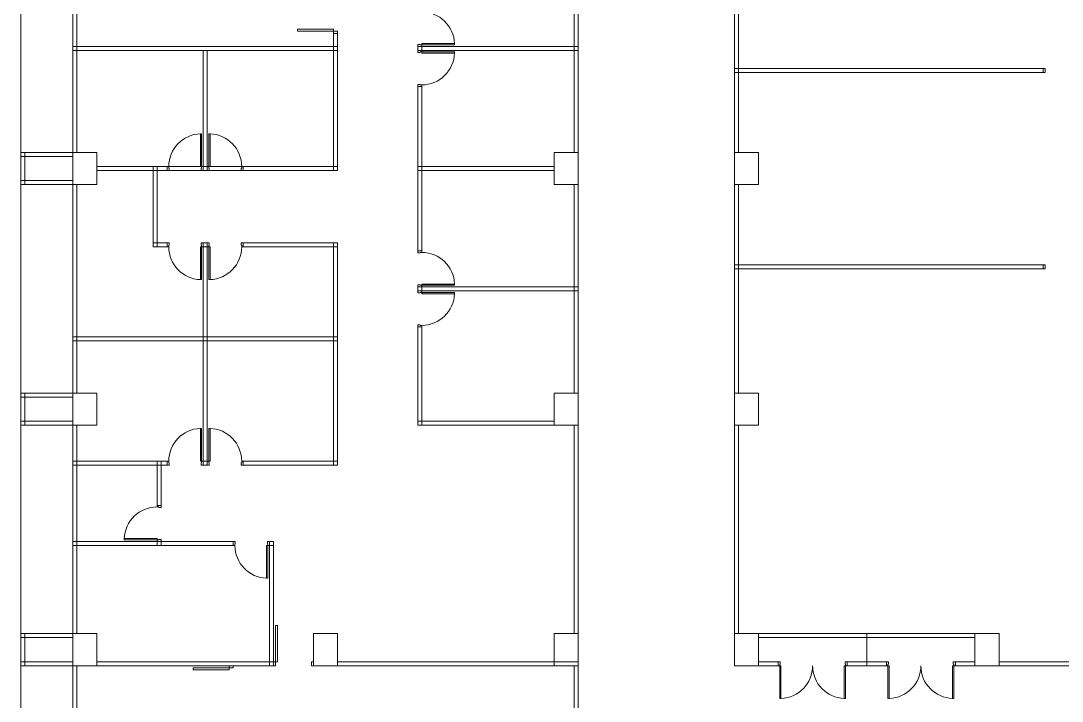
# Model space of a CAD drawing. Header units: metres. Extents: x 311 to 430, y 372 to 454.
# Drawn here: x 332.59 to 358.56, y 411.17 to 428.15 of the extents above; entities that cross this region are included whole.
import ezdxf

# ---------------------------------------------------------------- set-up
doc = ezdxf.new("R2010")
doc.units = ezdxf.units.M
doc.header["$MEASUREMENT"] = 0
doc.layers.add('DOOR', color=7, linetype='Continuous')

msp = doc.modelspace()

# ---------------------------------------------------------------- linework, layer by layer
at = {"color": 8, "linetype": 'ByBlock', "lineweight": 5}
for p, q in [((332.59, 430.06), (332.59, 389.86)), ((333.89, 430.06), (333.89, 412.06)), ((333.99, 430.06), (333.99, 424.86)), ((346.39, 430.06), (346.39, 424.86)), ((346.49, 430.06), (346.49, 424.86)), ((350.39, 424.86), (350.39, 430.06)), ((350.49, 424.86), (350.49, 430.06)), ((339.49, 427.885), (339.49, 427.935)), ((339.49, 427.935), (340.39, 427.935)), ((340.39, 427.885), (339.49, 427.885)), ((340.39, 427.935), (340.39, 427.885)), ((340.39, 427.835), (340.39, 424.41)), ((340.49, 427.835), (340.49, 424.41)), ((342.49, 427.36), (342.49, 427.56)), ((342.59, 427.37), (342.59, 427.55)), ((340.49, 427.51), (333.89, 427.51)), ((340.49, 427.41), (333.89, 427.41)), ((337.14, 427.41), (337.14, 424.41)), ((337.24, 427.41), (337.24, 424.41)), ((346.49, 427.51), (342.49, 427.51)), ((346.49, 427.41), (342.49, 427.41)), ((350.39, 426.96), (358.14, 426.96)), ((350.39, 426.86), (358.14, 426.86)), ((358.14, 426.86), (358.14, 426.96)), ((342.49, 422.36), (342.49, 426.56)), ((342.59, 422.37), (342.59, 426.55)), ((332.59, 424.06), (332.59, 424.86)), ((333.99, 424.86), (332.59, 424.86)), ((333.89, 424.76), (332.59, 424.76)), ((332.69, 424.06), (332.69, 424.86)), ((333.89, 424.06), (333.89, 424.86)), ((333.89, 424.86), (334.49, 424.86)), ((334.49, 424.86), (334.49, 424.06)), ((345.89, 424.06), (345.89, 424.86)), ((345.89, 424.86), (346.49, 424.86)), ((346.49, 424.86), (346.49, 424.06)), ((350.39, 424.06), (350.39, 424.86)), ((350.39, 424.86), (350.99, 424.86)), ((350.99, 424.86), (350.99, 424.06)), ((340.49, 424.51), (334.49, 424.51)), ((335.89, 424.51), (335.89, 422.51)), ((335.99, 424.51), (335.99, 422.51)), ((345.89, 424.51), (342.49, 424.51)), ((340.49, 424.41), (334.49, 424.41)), ((345.89, 424.41), (342.49, 424.41)), ((333.89, 424.16), (332.59, 424.16)), ((333.99, 424.06), (332.59, 424.06)), ((334.49, 424.06), (333.89, 424.06)), ((333.99, 424.06), (333.99, 418.86)), ((346.49, 424.06), (345.89, 424.06)), ((346.39, 424.06), (346.39, 418.86)), ((346.49, 424.06), (346.49, 418.86)), ((350.39, 418.86), (350.39, 424.06)), ((350.99, 424.06), (350.39, 424.06)), ((350.49, 424.01), (350.49, 424.06)), ((350.49, 418.86), (350.49, 424.06)), ((336.29, 422.61), (335.89, 422.61)), ((336.28, 422.51), (335.89, 422.51)), ((337.29, 422.61), (337.09, 422.61)), ((337.28, 422.51), (337.1, 422.51)), ((337.14, 422.61), (337.14, 417.06)), ((337.24, 422.61), (337.24, 417.06)), ((340.49, 422.61), (338.09, 422.61)), ((340.49, 422.51), (338.1, 422.51)), ((340.39, 422.61), (340.39, 417.06)), ((340.49, 422.61), (340.49, 417.06)), ((358.14, 422.06), (350.39, 422.06)), ((358.14, 421.96), (350.39, 421.96)), ((358.14, 422.06), (358.14, 421.96)), ((342.49, 421.36), (342.49, 421.56)), ((346.49, 421.51), (342.49, 421.51)), ((346.49, 421.41), (342.49, 421.41)), ((342.59, 421.37), (342.59, 421.55)), ((342.49, 418.06), (342.49, 420.56)), ((342.59, 418.06), (342.59, 420.55)), ((340.49, 420.26), (333.89, 420.26)), ((340.49, 420.16), (333.89, 420.16)), ((332.59, 418.06), (332.59, 418.86)), ((333.99, 418.86), (332.59, 418.86)), ((333.89, 418.76), (332.59, 418.76)), ((332.69, 418.06), (332.69, 418.86)), ((333.89, 418.06), (333.89, 418.86)), ((333.89, 418.86), (334.49, 418.86)), ((334.49, 418.86), (334.49, 418.06)), ((345.89, 418.06), (345.89, 418.86)), ((345.89, 418.86), (346.49, 418.86)), ((346.49, 418.86), (346.49, 418.06)), ((350.39, 418.06), (350.39, 418.86)), ((350.39, 418.86), (350.99, 418.86)), ((350.99, 418.86), (350.99, 418.06)), ((333.89, 418.16), (332.59, 418.16)), ((333.99, 418.06), (332.59, 418.06)), ((334.49, 418.06), (333.89, 418.06)), ((333.99, 418.06), (333.99, 412.86)), ((345.89, 418.16), (342.49, 418.16)), ((345.89, 418.06), (342.49, 418.06)), ((346.49, 418.06), (345.89, 418.06)), ((346.39, 418.06), (346.39, 412.86)), ((346.49, 418.06), (346.49, 412.86)), ((350.39, 412.86), (350.39, 418.06)), ((350.99, 418.06), (350.39, 418.06)), ((350.49, 412.86), (350.49, 418.06)), ((336.28, 417.16), (333.89, 417.16)), ((335.99, 417.16), (335.99, 416.02)), ((336.09, 417.16), (336.09, 416.01)), ((337.28, 417.16), (337.1, 417.16)), ((340.49, 417.16), (338.1, 417.16)), ((336.29, 417.06), (333.89, 417.06)), ((337.29, 417.06), (337.09, 417.06)), ((340.49, 417.06), (338.09, 417.06)), ((337.94, 415.16), (333.89, 415.16)), ((335.99, 415.2), (335.99, 415.06)), ((336.09, 415.21), (336.09, 415.06)), ((338.89, 415.16), (338.79, 415.16)), ((338.79, 412.06), (338.79, 415.16)), ((338.89, 412.06), (338.89, 415.16)), ((337.93, 415.06), (333.89, 415.06)), ((338.89, 415.06), (338.79, 415.06)), ((338.94, 412.16), (338.94, 413.06)), ((338.94, 413.06), (338.99, 413.06)), ((338.99, 413.06), (338.99, 412.16)), ((332.59, 412.06), (332.59, 412.86)), ((333.99, 412.86), (332.59, 412.86)), ((333.89, 412.76), (332.59, 412.76)), ((332.69, 412.06), (332.69, 412.86)), ((333.89, 412.06), (333.89, 412.86)), ((333.89, 412.86), (334.49, 412.86)), ((334.49, 412.86), (334.49, 412.06)), ((339.89, 412.06), (339.89, 412.86)), ((339.89, 412.86), (340.49, 412.86)), ((340.49, 412.86), (340.49, 412.06)), ((345.89, 412.06), (345.89, 412.86)), ((345.89, 412.86), (346.49, 412.86)), ((346.49, 412.86), (346.49, 412.06)), ((350.39, 412.86), (356.99, 412.86)), ((350.39, 412.06), (350.39, 412.86)), ((350.39, 412.86), (350.99, 412.86)), ((350.99, 412.86), (350.99, 412.06)), ((350.99, 412.76), (356.39, 412.76)), ((353.69, 412.86), (353.69, 412.06)), ((356.39, 412.06), (356.39, 412.86)), ((356.39, 412.86), (356.99, 412.86)), ((356.99, 412.86), (356.99, 412.06)), ((333.89, 412.16), (332.59, 412.16)), ((333.99, 412.06), (332.59, 412.06)), ((333.89, 412.06), (333.89, 407.86)), ((334.49, 412.06), (333.89, 412.06)), ((333.99, 412.06), (333.99, 407.86)), ((338.94, 412.16), (334.49, 412.16)), ((338.94, 412.06), (334.49, 412.06)), ((338.99, 412.16), (338.94, 412.16)), ((339.89, 412.16), (339.84, 412.16)), ((339.84, 412.06), (339.84, 412.16)), ((346.49, 412.06), (339.84, 412.06)), ((340.49, 412.06), (339.89, 412.06)), ((346.49, 412.16), (340.49, 412.16)), ((346.49, 412.06), (345.89, 412.06)), ((346.39, 412.06), (346.39, 409.71)), ((346.49, 412.06), (346.49, 409.71)), ((350.39, 412.06), (351.52, 412.06)), ((350.99, 412.06), (350.39, 412.06)), ((350.99, 412.16), (351.53, 412.16)), ((353.15, 412.16), (354.23, 412.16)), ((353.16, 412.06), (354.22, 412.06)), ((355.85, 412.16), (356.39, 412.16)), ((355.86, 412.06), (356.99, 412.06)), ((356.99, 412.06), (356.39, 412.06)), ((362.39, 412.16), (356.99, 412.16)), ((362.39, 412.06), (356.99, 412.06))]:
    msp.add_line(p, q, dxfattribs=at)
at = {"color": 8, "lineweight": 5}
for p, q in [((332.59, 430.06), (332.59, 389.86)), ((333.89, 430.06), (333.89, 412.06)), ((333.99, 430.06), (333.99, 424.86)), ((346.39, 430.06), (346.39, 424.86)), ((346.49, 430.06), (346.49, 424.86)), ((350.39, 424.86), (350.39, 430.06)), ((350.49, 424.86), (350.49, 430.06)), ((339.49, 427.885), (339.49, 427.935)), ((339.49, 427.935), (340.39, 427.935)), ((340.39, 427.885), (339.49, 427.885)), ((340.39, 427.935), (340.39, 427.885)), ((340.39, 427.835), (340.39, 427.885)), ((340.39, 427.885), (340.49, 427.885)), ((340.39, 427.835), (340.39, 424.41)), ((340.49, 427.835), (340.39, 427.835)), ((340.49, 427.885), (340.49, 427.835)), ((340.49, 427.835), (340.49, 424.41)), ((342.49, 427.36), (342.49, 427.56)), ((342.59, 427.37), (342.59, 427.55)), ((340.49, 427.51), (333.89, 427.51)), ((340.49, 427.41), (333.89, 427.41)), ((337.14, 427.41), (337.14, 424.41)), ((337.24, 427.41), (337.24, 424.41)), ((346.49, 427.51), (342.49, 427.51)), ((346.49, 427.41), (342.49, 427.41)), ((350.39, 426.96), (358.14, 426.96)), ((350.39, 426.86), (358.14, 426.86)), ((358.09, 426.96), (358.14, 426.96)), ((358.09, 426.86), (358.09, 426.96)), ((358.14, 426.86), (358.09, 426.86)), ((358.14, 426.86), (358.14, 426.96)), ((358.14, 426.96), (358.14, 426.86)), ((342.49, 422.36), (342.49, 426.56)), ((342.59, 422.37), (342.59, 426.55)), ((332.59, 424.06), (332.59, 424.86)), ((333.99, 424.86), (332.59, 424.86)), ((333.89, 424.76), (332.59, 424.76)), ((332.69, 424.06), (332.69, 424.86)), ((333.89, 424.06), (333.89, 424.86)), ((333.89, 424.86), (334.49, 424.86)), ((334.49, 424.86), (334.49, 424.06)), ((345.89, 424.06), (345.89, 424.86)), ((345.89, 424.86), (346.49, 424.86)), ((346.49, 424.86), (346.49, 424.06)), ((350.39, 424.06), (350.39, 424.86)), ((350.39, 424.86), (350.99, 424.86)), ((350.99, 424.86), (350.99, 424.06)), ((340.49, 424.51), (334.49, 424.51)), ((335.89, 424.51), (335.89, 422.51)), ((335.99, 424.51), (335.99, 422.51)), ((345.89, 424.51), (342.49, 424.51)), ((340.49, 424.41), (334.49, 424.41)), ((345.89, 424.41), (342.49, 424.41)), ((333.89, 424.16), (332.59, 424.16)), ((333.99, 424.06), (332.59, 424.06)), ((334.49, 424.06), (333.89, 424.06)), ((333.99, 424.06), (333.99, 418.86)), ((346.49, 424.06), (345.89, 424.06)), ((346.39, 424.06), (346.39, 418.86)), ((346.49, 424.06), (346.49, 418.86)), ((350.39, 418.86), (350.39, 424.06)), ((350.99, 424.06), (350.39, 424.06)), ((350.49, 424.01), (350.49, 424.06)), ((350.49, 418.86), (350.49, 424.06)), ((336.29, 422.61), (335.89, 422.61)), ((336.28, 422.51), (335.89, 422.51)), ((337.29, 422.61), (337.09, 422.61)), ((337.28, 422.51), (337.1, 422.51)), ((337.14, 422.61), (337.14, 417.06)), ((337.24, 422.61), (337.24, 417.06)), ((340.49, 422.61), (338.09, 422.61)), ((340.49, 422.51), (338.1, 422.51)), ((340.39, 422.61), (340.39, 417.06)), ((340.49, 422.61), (340.49, 417.06)), ((358.14, 422.06), (350.39, 422.06)), ((358.14, 421.96), (350.39, 421.96)), ((358.14, 422.06), (358.09, 422.06)), ((358.09, 422.06), (358.09, 421.96)), ((358.09, 421.96), (358.14, 421.96)), ((358.14, 422.06), (358.14, 421.96)), ((358.14, 421.96), (358.14, 422.06)), ((342.49, 421.36), (342.49, 421.56)), ((346.49, 421.51), (342.49, 421.51)), ((346.49, 421.41), (342.49, 421.41)), ((342.59, 421.37), (342.59, 421.55)), ((342.49, 418.06), (342.49, 420.56)), ((342.59, 418.06), (342.59, 420.55)), ((340.49, 420.26), (333.89, 420.26)), ((340.49, 420.16), (333.89, 420.16)), ((332.59, 418.06), (332.59, 418.86)), ((333.99, 418.86), (332.59, 418.86)), ((333.89, 418.76), (332.59, 418.76)), ((332.69, 418.06), (332.69, 418.86)), ((333.89, 418.06), (333.89, 418.86)), ((333.89, 418.86), (334.49, 418.86)), ((334.49, 418.86), (334.49, 418.06)), ((345.89, 418.06), (345.89, 418.86)), ((345.89, 418.86), (346.49, 418.86)), ((346.49, 418.86), (346.49, 418.06)), ((350.39, 418.06), (350.39, 418.86)), ((350.39, 418.86), (350.99, 418.86)), ((350.99, 418.86), (350.99, 418.06)), ((333.89, 418.16), (332.59, 418.16)), ((333.99, 418.06), (332.59, 418.06)), ((334.49, 418.06), (333.89, 418.06)), ((333.99, 418.06), (333.99, 412.86)), ((345.89, 418.16), (342.49, 418.16)), ((345.89, 418.06), (342.49, 418.06)), ((346.49, 418.06), (345.89, 418.06)), ((346.39, 418.06), (346.39, 412.86)), ((346.49, 418.06), (346.49, 412.86)), ((350.39, 412.86), (350.39, 418.06)), ((350.99, 418.06), (350.39, 418.06)), ((350.49, 412.86), (350.49, 418.06)), ((336.28, 417.16), (333.89, 417.16)), ((335.99, 417.16), (335.99, 416.02)), ((336.09, 417.16), (336.09, 416.01)), ((337.28, 417.16), (337.1, 417.16)), ((340.49, 417.16), (338.1, 417.16)), ((336.29, 417.06), (333.89, 417.06)), ((337.29, 417.06), (337.09, 417.06)), ((340.49, 417.06), (338.09, 417.06)), ((337.94, 415.16), (333.89, 415.16)), ((335.99, 415.2), (335.99, 415.06)), ((336.09, 415.21), (336.09, 415.06)), ((338.89, 415.16), (338.79, 415.16)), ((338.79, 412.06), (338.79, 415.16)), ((338.89, 412.06), (338.89, 415.16)), ((337.93, 415.06), (333.89, 415.06)), ((338.89, 415.06), (338.79, 415.06)), ((338.94, 412.16), (338.94, 413.06)), ((338.94, 413.06), (338.99, 413.06)), ((338.99, 413.06), (338.99, 412.16)), ((332.59, 412.06), (332.59, 412.86)), ((333.99, 412.86), (332.59, 412.86)), ((333.89, 412.76), (332.59, 412.76)), ((332.69, 412.06), (332.69, 412.86)), ((333.89, 412.06), (333.89, 412.86)), ((333.89, 412.86), (334.49, 412.86)), ((334.49, 412.86), (334.49, 412.06)), ((339.89, 412.06), (339.89, 412.86)), ((339.89, 412.86), (340.49, 412.86)), ((340.49, 412.86), (340.49, 412.06)), ((345.89, 412.06), (345.89, 412.86)), ((345.89, 412.86), (346.49, 412.86)), ((346.49, 412.86), (346.49, 412.06)), ((350.39, 412.86), (356.99, 412.86)), ((350.39, 412.06), (350.39, 412.86)), ((350.39, 412.86), (350.99, 412.86)), ((350.99, 412.86), (350.99, 412.06)), ((350.99, 412.76), (356.39, 412.76)), ((353.69, 412.86), (353.69, 412.06)), ((356.39, 412.06), (356.39, 412.86)), ((356.39, 412.86), (356.99, 412.86)), ((356.99, 412.86), (356.99, 412.06)), ((333.89, 412.16), (332.59, 412.16)), ((333.99, 412.06), (332.59, 412.06)), ((333.89, 412.06), (333.89, 407.86)), ((334.49, 412.06), (333.89, 412.06)), ((333.99, 412.06), (333.99, 407.86)), ((338.94, 412.16), (334.49, 412.16)), ((338.94, 412.06), (334.49, 412.06)), ((337.79, 412.01), (336.89, 412.01)), ((336.89, 412.01), (336.89, 411.96)), ((337.79, 412.01), (337.79, 412.06)), ((337.79, 411.96), (337.79, 412.01)), ((337.89, 412.01), (337.89, 412.06)), ((338.89, 412.16), (338.94, 412.16)), ((338.89, 412.06), (338.89, 412.16)), ((338.94, 412.06), (338.89, 412.06)), ((338.99, 412.16), (338.94, 412.16)), ((338.94, 412.16), (338.94, 412.06)), ((339.89, 412.16), (339.84, 412.16)), ((339.84, 412.06), (339.84, 412.16)), ((339.89, 412.16), (339.84, 412.16)), ((339.84, 412.16), (339.84, 412.06)), ((346.49, 412.06), (339.84, 412.06)), ((339.84, 412.06), (339.89, 412.06)), ((339.89, 412.06), (339.89, 412.16)), ((340.49, 412.06), (339.89, 412.06)), ((346.49, 412.16), (340.49, 412.16)), ((346.49, 412.06), (345.89, 412.06)), ((346.39, 412.06), (346.39, 409.71)), ((346.49, 412.06), (346.49, 409.71)), ((350.39, 412.06), (351.52, 412.06)), ((350.99, 412.06), (350.39, 412.06)), ((350.99, 412.16), (351.53, 412.16)), ((353.15, 412.16), (354.23, 412.16)), ((353.16, 412.06), (354.22, 412.06)), ((355.85, 412.16), (356.39, 412.16)), ((355.86, 412.06), (356.99, 412.06)), ((356.99, 412.06), (356.39, 412.06)), ((362.39, 412.16), (356.99, 412.16)), ((362.39, 412.06), (356.99, 412.06)), ((336.89, 411.96), (337.79, 411.96))]:
    msp.add_line(p, q, dxfattribs=at)
at = {"color": 8, "linetype": 'ByBlock', "lineweight": 5}
for points in [[(340.39, 427.835), (340.39, 427.885), (340.49, 427.885), (340.49, 427.835)], [(358.09, 426.96), (358.14, 426.96), (358.14, 426.86), (358.09, 426.86)], [(358.09, 421.96), (358.14, 421.96), (358.14, 422.06), (358.09, 422.06)], [(338.89, 412.16), (338.94, 412.16), (338.94, 412.06), (338.89, 412.06)], [(339.89, 412.16), (339.84, 412.16), (339.84, 412.06), (339.89, 412.06)]]:
    msp.add_lwpolyline(points, close=True, dxfattribs=at)
at = {"color": 8, "lineweight": 5}
msp.add_lwpolyline([(337.79, 412.06), (337.79, 412.01), (337.89, 412.01), (337.89, 412.06)], close=True, dxfattribs=at)
at = {"layer": 'DOOR', "color": 8, "lineweight": 5}
for p, q in [((342.49, 427.51), (342.49, 427.56)), ((342.49, 427.56), (342.55, 427.56)), ((342.55, 427.56), (342.55, 427.55)), ((342.55, 427.55), (342.59, 427.55)), ((343.41, 427.58), (342.59, 427.58)), ((342.59, 427.58), (342.59, 427.55)), ((342.59, 427.55), (342.59, 427.51)), ((342.59, 427.55), (343.41, 427.55)), ((343.41, 427.55), (343.41, 427.58)), ((342.59, 427.51), (342.49, 427.51)), ((342.59, 427.41), (342.49, 427.41)), ((342.49, 427.41), (342.49, 427.36)), ((342.49, 427.36), (342.55, 427.36)), ((342.55, 427.36), (342.55, 427.37)), ((342.55, 427.37), (342.59, 427.37)), ((342.59, 427.37), (342.59, 427.41)), ((342.59, 427.34), (342.59, 427.37)), ((342.59, 427.37), (343.41, 427.37)), ((343.41, 427.34), (342.59, 427.34)), ((343.41, 427.37), (343.41, 427.34)), ((342.49, 426.51), (342.49, 426.56)), ((342.49, 426.56), (342.55, 426.56)), ((342.59, 426.51), (342.49, 426.51)), ((342.54, 426.56), (342.55, 426.56)), ((342.55, 426.56), (342.54, 426.56)), ((342.55, 426.56), (342.55, 426.55)), ((342.55, 426.55), (342.59, 426.55)), ((342.59, 426.55), (342.59, 426.51)), ((337.1, 425.33), (337.07, 425.33)), ((337.07, 425.33), (337.07, 424.51)), ((337.1, 424.51), (337.1, 425.33)), ((337.28, 425.33), (337.31, 425.33)), ((337.28, 424.51), (337.28, 425.33)), ((337.31, 425.33), (337.31, 424.51)), ((336.28, 424.51), (336.24, 424.51)), ((336.24, 424.51), (336.24, 424.41)), ((336.28, 424.47), (336.28, 424.51)), ((336.29, 424.47), (336.28, 424.47)), ((336.29, 424.46), (336.29, 424.47)), ((336.29, 424.41), (336.29, 424.47)), ((336.29, 424.47), (336.29, 424.46)), ((337.07, 424.51), (337.1, 424.51)), ((337.09, 424.41), (337.09, 424.47)), ((337.09, 424.47), (337.1, 424.47)), ((337.1, 424.51), (337.14, 424.51)), ((337.1, 424.47), (337.1, 424.51)), ((337.14, 424.51), (337.14, 424.41)), ((337.28, 424.51), (337.24, 424.51)), ((337.24, 424.51), (337.24, 424.41)), ((337.28, 424.47), (337.28, 424.51)), ((337.31, 424.51), (337.28, 424.51)), ((337.29, 424.47), (337.28, 424.47)), ((337.29, 424.41), (337.29, 424.47)), ((338.09, 424.46), (338.09, 424.47)), ((338.09, 424.47), (338.1, 424.47)), ((338.09, 424.41), (338.09, 424.47)), ((338.09, 424.47), (338.09, 424.46)), ((338.1, 424.47), (338.1, 424.51)), ((338.1, 424.51), (338.14, 424.51)), ((338.14, 424.51), (338.14, 424.41)), ((336.24, 424.41), (336.29, 424.41)), ((337.14, 424.41), (337.09, 424.41)), ((337.24, 424.41), (337.29, 424.41)), ((338.14, 424.41), (338.09, 424.41)), ((336.24, 422.51), (336.24, 422.61)), ((336.24, 422.61), (336.29, 422.61)), ((336.28, 422.51), (336.24, 422.51)), ((336.29, 422.55), (336.28, 422.55)), ((336.28, 422.55), (336.28, 422.51)), ((336.29, 422.61), (336.29, 422.55)), ((336.29, 422.56), (336.29, 422.55)), ((336.29, 422.55), (336.29, 422.56)), ((337.07, 421.69), (337.07, 422.51)), ((337.07, 422.51), (337.1, 422.51)), ((337.14, 422.61), (337.09, 422.61)), ((337.09, 422.61), (337.09, 422.55)), ((337.09, 422.55), (337.1, 422.55)), ((337.1, 422.55), (337.1, 422.51)), ((337.1, 422.51), (337.14, 422.51)), ((337.1, 422.51), (337.1, 421.69)), ((337.14, 422.51), (337.14, 422.61)), ((337.24, 422.51), (337.24, 422.61)), ((337.24, 422.61), (337.29, 422.61)), ((337.28, 422.51), (337.24, 422.51)), ((337.29, 422.55), (337.28, 422.55)), ((337.28, 422.55), (337.28, 422.51)), ((337.31, 422.51), (337.28, 422.51)), ((337.28, 422.51), (337.28, 421.69)), ((337.29, 422.61), (337.29, 422.55)), ((337.31, 421.69), (337.31, 422.51)), ((338.14, 422.61), (338.09, 422.61)), ((338.09, 422.61), (338.09, 422.55)), ((338.09, 422.56), (338.09, 422.55)), ((338.09, 422.55), (338.09, 422.56)), ((338.09, 422.55), (338.1, 422.55)), ((338.1, 422.55), (338.1, 422.51)), ((338.1, 422.51), (338.14, 422.51)), ((338.14, 422.51), (338.14, 422.61)), ((342.59, 422.41), (342.49, 422.41)), ((342.49, 422.41), (342.49, 422.36)), ((342.49, 422.36), (342.55, 422.36)), ((342.54, 422.36), (342.55, 422.36)), ((342.55, 422.36), (342.54, 422.36)), ((342.55, 422.36), (342.55, 422.37)), ((342.55, 422.37), (342.59, 422.37)), ((342.59, 422.37), (342.59, 422.41)), ((337.1, 421.69), (337.07, 421.69)), ((337.28, 421.69), (337.31, 421.69)), ((343.41, 421.58), (342.59, 421.58)), ((342.59, 421.58), (342.59, 421.55)), ((343.41, 421.55), (343.41, 421.58)), ((342.49, 421.51), (342.49, 421.56)), ((342.49, 421.56), (342.55, 421.56)), ((342.59, 421.51), (342.49, 421.51)), ((342.59, 421.41), (342.49, 421.41)), ((342.49, 421.41), (342.49, 421.36)), ((342.49, 421.36), (342.55, 421.36)), ((342.55, 421.56), (342.55, 421.55)), ((342.55, 421.55), (342.59, 421.55)), ((342.55, 421.36), (342.55, 421.37)), ((342.55, 421.37), (342.59, 421.37)), ((342.59, 421.55), (342.59, 421.51)), ((342.59, 421.55), (343.41, 421.55)), ((342.59, 421.37), (342.59, 421.41)), ((342.59, 421.34), (342.59, 421.37)), ((342.59, 421.37), (343.41, 421.37)), ((343.41, 421.34), (342.59, 421.34)), ((343.41, 421.37), (343.41, 421.34)), ((342.49, 420.51), (342.49, 420.56)), ((342.49, 420.56), (342.55, 420.56)), ((342.54, 420.56), (342.55, 420.56)), ((342.55, 420.56), (342.54, 420.56)), ((342.55, 420.56), (342.55, 420.55)), ((342.55, 420.55), (342.59, 420.55)), ((342.59, 420.55), (342.59, 420.51)), ((342.59, 420.51), (342.49, 420.51)), ((337.1, 417.98), (337.07, 417.98)), ((337.07, 417.98), (337.07, 417.16)), ((337.1, 417.16), (337.1, 417.98)), ((337.28, 417.98), (337.31, 417.98)), ((337.28, 417.16), (337.28, 417.98)), ((337.31, 417.98), (337.31, 417.16)), ((336.28, 417.16), (336.24, 417.16)), ((336.24, 417.16), (336.24, 417.06)), ((336.28, 417.12), (336.28, 417.16)), ((337.07, 417.16), (337.1, 417.16)), ((337.1, 417.16), (337.14, 417.16)), ((337.1, 417.12), (337.1, 417.16)), ((337.14, 417.16), (337.14, 417.06)), ((337.28, 417.16), (337.24, 417.16)), ((337.24, 417.16), (337.24, 417.06)), ((337.28, 417.12), (337.28, 417.16)), ((337.31, 417.16), (337.28, 417.16)), ((338.1, 417.12), (338.1, 417.16)), ((338.1, 417.16), (338.14, 417.16)), ((338.14, 417.16), (338.14, 417.06)), ((336.24, 417.06), (336.29, 417.06)), ((336.29, 417.12), (336.28, 417.12)), ((336.29, 417.11), (336.29, 417.12)), ((336.29, 417.06), (336.29, 417.12)), ((336.29, 417.12), (336.29, 417.11)), ((337.09, 417.06), (337.09, 417.12)), ((337.09, 417.12), (337.1, 417.12)), ((337.14, 417.06), (337.09, 417.06)), ((337.24, 417.06), (337.29, 417.06)), ((337.29, 417.12), (337.28, 417.12)), ((337.29, 417.06), (337.29, 417.12)), ((338.09, 417.11), (338.09, 417.12)), ((338.09, 417.12), (338.1, 417.12)), ((338.09, 417.06), (338.09, 417.12)), ((338.09, 417.12), (338.09, 417.11)), ((338.14, 417.06), (338.09, 417.06)), ((335.99, 416.02), (335.99, 416.06)), ((335.99, 416.06), (336.09, 416.06)), ((336.03, 416.02), (335.99, 416.02)), ((336.03, 416.01), (336.03, 416.02)), ((336.04, 416.01), (336.03, 416.01)), ((336.09, 416.01), (336.03, 416.01)), ((336.03, 416.01), (336.04, 416.01)), ((336.09, 416.06), (336.09, 416.01)), ((335.17, 415.2), (335.17, 415.23)), ((335.17, 415.23), (335.99, 415.23)), ((335.99, 415.2), (335.17, 415.2)), ((335.99, 415.23), (335.99, 415.2)), ((335.99, 415.2), (335.99, 415.16)), ((336.03, 415.2), (335.99, 415.2)), ((335.99, 415.16), (336.09, 415.16)), ((336.09, 415.21), (336.03, 415.21)), ((336.03, 415.21), (336.03, 415.2)), ((336.09, 415.16), (336.09, 415.21)), ((337.89, 415.06), (337.89, 415.16)), ((337.89, 415.16), (337.94, 415.16)), ((337.94, 415.1), (337.93, 415.1)), ((337.93, 415.1), (337.93, 415.06)), ((337.94, 415.16), (337.94, 415.1)), ((337.94, 415.11), (337.94, 415.1)), ((337.94, 415.1), (337.94, 415.11)), ((338.79, 415.16), (338.74, 415.16)), ((338.74, 415.16), (338.74, 415.1)), ((338.74, 415.1), (338.75, 415.1)), ((338.75, 415.1), (338.75, 415.06)), ((338.79, 415.06), (338.79, 415.16)), ((337.93, 415.06), (337.89, 415.06)), ((338.72, 414.24), (338.72, 415.06)), ((338.72, 415.06), (338.75, 415.06)), ((338.75, 415.06), (338.79, 415.06)), ((338.75, 415.06), (338.75, 414.24)), ((338.75, 414.24), (338.72, 414.24)), ((351.48, 412.06), (351.48, 412.16)), ((351.48, 412.16), (351.53, 412.16)), ((351.52, 412.06), (351.48, 412.06)), ((351.53, 412.1), (351.52, 412.1)), ((351.52, 412.1), (351.52, 412.06)), ((351.55, 412.06), (351.52, 412.06)), ((351.52, 412.06), (351.52, 411.24)), ((351.53, 412.16), (351.53, 412.1)), ((351.55, 411.24), (351.55, 412.06)), ((353.13, 411.24), (353.13, 412.06)), ((353.13, 412.06), (353.16, 412.06)), ((353.2, 412.16), (353.15, 412.16)), ((353.15, 412.16), (353.15, 412.1)), ((353.15, 412.1), (353.16, 412.1)), ((353.16, 412.1), (353.16, 412.06)), ((353.16, 412.06), (353.16, 411.24)), ((353.16, 412.06), (353.2, 412.06)), ((353.2, 412.06), (353.2, 412.16)), ((354.18, 412.06), (354.18, 412.16)), ((354.18, 412.16), (354.23, 412.16)), ((354.22, 412.06), (354.18, 412.06)), ((354.23, 412.1), (354.22, 412.1)), ((354.22, 412.1), (354.22, 412.06)), ((354.25, 412.06), (354.22, 412.06)), ((354.22, 412.06), (354.22, 411.24)), ((354.23, 412.16), (354.23, 412.1)), ((354.25, 411.24), (354.25, 412.06)), ((355.83, 411.24), (355.83, 412.06)), ((355.83, 412.06), (355.86, 412.06)), ((355.9, 412.16), (355.85, 412.16)), ((355.85, 412.16), (355.85, 412.1)), ((355.85, 412.1), (355.86, 412.1)), ((355.86, 412.1), (355.86, 412.06)), ((355.86, 412.06), (355.86, 411.24)), ((355.86, 412.06), (355.9, 412.06)), ((355.9, 412.06), (355.9, 412.16)), ((351.52, 411.24), (351.55, 411.24)), ((353.16, 411.24), (353.13, 411.24)), ((354.22, 411.24), (354.25, 411.24)), ((355.86, 411.24), (355.83, 411.24))]:
    msp.add_line(p, q, dxfattribs=at)
at = {"layer": 'DOOR', "color": 8, "linetype": 'ByBlock', "lineweight": 5}
for points in [[(342.59, 427.55), (342.59, 427.51), (342.49, 427.51), (342.49, 427.56), (342.55, 427.56), (342.55, 427.55)], [(343.41, 427.55), (343.41, 427.58), (342.59, 427.58), (342.59, 427.55)], [(342.59, 427.37), (342.59, 427.41), (342.49, 427.41), (342.49, 427.36), (342.55, 427.36), (342.55, 427.37)], [(343.41, 427.37), (343.41, 427.34), (342.59, 427.34), (342.59, 427.37)], [(342.54, 426.56), (342.55, 426.56), (342.55, 426.55), (342.59, 426.55), (342.59, 426.51), (342.49, 426.51), (342.49, 426.56), (342.55, 426.56)], [(337.1, 425.33), (337.07, 425.33), (337.07, 424.51), (337.1, 424.51)], [(337.28, 425.33), (337.31, 425.33), (337.31, 424.51), (337.28, 424.51)], [(336.29, 424.46), (336.29, 424.47), (336.28, 424.47), (336.28, 424.51), (336.24, 424.51), (336.24, 424.41), (336.29, 424.41), (336.29, 424.47)], [(337.1, 424.51), (337.14, 424.51), (337.14, 424.41), (337.09, 424.41), (337.09, 424.47), (337.1, 424.47)], [(337.28, 424.51), (337.24, 424.51), (337.24, 424.41), (337.29, 424.41), (337.29, 424.47), (337.28, 424.47)], [(338.09, 424.46), (338.09, 424.47), (338.1, 424.47), (338.1, 424.51), (338.14, 424.51), (338.14, 424.41), (338.09, 424.41), (338.09, 424.47)], [(336.29, 422.56), (336.29, 422.55), (336.28, 422.55), (336.28, 422.51), (336.24, 422.51), (336.24, 422.61), (336.29, 422.61), (336.29, 422.55)], [(337.1, 421.69), (337.07, 421.69), (337.07, 422.51), (337.1, 422.51)], [(337.1, 422.51), (337.14, 422.51), (337.14, 422.61), (337.09, 422.61), (337.09, 422.55), (337.1, 422.55)], [(337.28, 422.51), (337.24, 422.51), (337.24, 422.61), (337.29, 422.61), (337.29, 422.55), (337.28, 422.55)], [(337.28, 421.69), (337.31, 421.69), (337.31, 422.51), (337.28, 422.51)], [(338.09, 422.56), (338.09, 422.55), (338.1, 422.55), (338.1, 422.51), (338.14, 422.51), (338.14, 422.61), (338.09, 422.61), (338.09, 422.55)], [(342.54, 422.36), (342.55, 422.36), (342.55, 422.37), (342.59, 422.37), (342.59, 422.41), (342.49, 422.41), (342.49, 422.36), (342.55, 422.36)], [(343.41, 421.55), (343.41, 421.58), (342.59, 421.58), (342.59, 421.55)], [(342.59, 421.55), (342.59, 421.51), (342.49, 421.51), (342.49, 421.56), (342.55, 421.56), (342.55, 421.55)], [(342.59, 421.37), (342.59, 421.41), (342.49, 421.41), (342.49, 421.36), (342.55, 421.36), (342.55, 421.37)], [(343.41, 421.37), (343.41, 421.34), (342.59, 421.34), (342.59, 421.37)], [(342.54, 420.56), (342.55, 420.56), (342.55, 420.55), (342.59, 420.55), (342.59, 420.51), (342.49, 420.51), (342.49, 420.56), (342.55, 420.56)], [(337.1, 417.98), (337.07, 417.98), (337.07, 417.16), (337.1, 417.16)], [(337.28, 417.98), (337.31, 417.98), (337.31, 417.16), (337.28, 417.16)], [(336.29, 417.11), (336.29, 417.12), (336.28, 417.12), (336.28, 417.16), (336.24, 417.16), (336.24, 417.06), (336.29, 417.06), (336.29, 417.12)], [(337.1, 417.16), (337.14, 417.16), (337.14, 417.06), (337.09, 417.06), (337.09, 417.12), (337.1, 417.12)], [(337.28, 417.16), (337.24, 417.16), (337.24, 417.06), (337.29, 417.06), (337.29, 417.12), (337.28, 417.12)], [(338.09, 417.11), (338.09, 417.12), (338.1, 417.12), (338.1, 417.16), (338.14, 417.16), (338.14, 417.06), (338.09, 417.06), (338.09, 417.12)], [(336.04, 416.01), (336.03, 416.01), (336.03, 416.02), (335.99, 416.02), (335.99, 416.06), (336.09, 416.06), (336.09, 416.01), (336.03, 416.01)], [(335.17, 415.2), (335.17, 415.23), (335.99, 415.23), (335.99, 415.2)], [(335.99, 415.2), (335.99, 415.16), (336.09, 415.16), (336.09, 415.21), (336.03, 415.21), (336.03, 415.2)], [(337.94, 415.11), (337.94, 415.1), (337.93, 415.1), (337.93, 415.06), (337.89, 415.06), (337.89, 415.16), (337.94, 415.16), (337.94, 415.1)], [(338.75, 415.06), (338.79, 415.06), (338.79, 415.16), (338.74, 415.16), (338.74, 415.1), (338.75, 415.1)], [(338.75, 414.24), (338.72, 414.24), (338.72, 415.06), (338.75, 415.06)], [(351.52, 412.06), (351.48, 412.06), (351.48, 412.16), (351.53, 412.16), (351.53, 412.1), (351.52, 412.1)], [(351.52, 411.24), (351.55, 411.24), (351.55, 412.06), (351.52, 412.06)], [(353.16, 411.24), (353.13, 411.24), (353.13, 412.06), (353.16, 412.06)], [(353.16, 412.06), (353.2, 412.06), (353.2, 412.16), (353.15, 412.16), (353.15, 412.1), (353.16, 412.1)], [(354.22, 412.06), (354.18, 412.06), (354.18, 412.16), (354.23, 412.16), (354.23, 412.1), (354.22, 412.1)], [(354.22, 411.24), (354.25, 411.24), (354.25, 412.06), (354.22, 412.06)], [(355.86, 411.24), (355.83, 411.24), (355.83, 412.06), (355.86, 412.06)], [(355.86, 412.06), (355.9, 412.06), (355.9, 412.16), (355.85, 412.16), (355.85, 412.1), (355.86, 412.1)]]:
    msp.add_lwpolyline(points, close=True, dxfattribs=at)
at = {"layer": 'DOOR', "color": 7, "lineweight": 5}
for points in [[(342.59, 427.55), (342.59, 427.51), (342.49, 427.51), (342.49, 427.56), (342.55, 427.56), (342.55, 427.55)], [(343.41, 427.55), (343.41, 427.58), (342.59, 427.58), (342.59, 427.55)], [(342.59, 427.37), (342.59, 427.41), (342.49, 427.41), (342.49, 427.36), (342.55, 427.36), (342.55, 427.37)], [(343.41, 427.37), (343.41, 427.34), (342.59, 427.34), (342.59, 427.37)], [(342.54, 426.56), (342.55, 426.56), (342.55, 426.55), (342.59, 426.55), (342.59, 426.51), (342.49, 426.51), (342.49, 426.56), (342.55, 426.56)], [(337.1, 425.33), (337.07, 425.33), (337.07, 424.51), (337.1, 424.51)], [(337.28, 425.33), (337.31, 425.33), (337.31, 424.51), (337.28, 424.51)], [(336.29, 424.46), (336.29, 424.47), (336.28, 424.47), (336.28, 424.51), (336.24, 424.51), (336.24, 424.41), (336.29, 424.41), (336.29, 424.47)], [(337.1, 424.51), (337.14, 424.51), (337.14, 424.41), (337.09, 424.41), (337.09, 424.47), (337.1, 424.47)], [(337.28, 424.51), (337.24, 424.51), (337.24, 424.41), (337.29, 424.41), (337.29, 424.47), (337.28, 424.47)], [(338.09, 424.46), (338.09, 424.47), (338.1, 424.47), (338.1, 424.51), (338.14, 424.51), (338.14, 424.41), (338.09, 424.41), (338.09, 424.47)], [(336.29, 422.56), (336.29, 422.55), (336.28, 422.55), (336.28, 422.51), (336.24, 422.51), (336.24, 422.61), (336.29, 422.61), (336.29, 422.55)], [(337.1, 421.69), (337.07, 421.69), (337.07, 422.51), (337.1, 422.51)], [(337.1, 422.51), (337.14, 422.51), (337.14, 422.61), (337.09, 422.61), (337.09, 422.55), (337.1, 422.55)], [(337.28, 422.51), (337.24, 422.51), (337.24, 422.61), (337.29, 422.61), (337.29, 422.55), (337.28, 422.55)], [(337.28, 421.69), (337.31, 421.69), (337.31, 422.51), (337.28, 422.51)], [(338.09, 422.56), (338.09, 422.55), (338.1, 422.55), (338.1, 422.51), (338.14, 422.51), (338.14, 422.61), (338.09, 422.61), (338.09, 422.55)], [(342.54, 422.36), (342.55, 422.36), (342.55, 422.37), (342.59, 422.37), (342.59, 422.41), (342.49, 422.41), (342.49, 422.36), (342.55, 422.36)], [(343.41, 421.55), (343.41, 421.58), (342.59, 421.58), (342.59, 421.55)], [(342.59, 421.55), (342.59, 421.51), (342.49, 421.51), (342.49, 421.56), (342.55, 421.56), (342.55, 421.55)], [(342.59, 421.37), (342.59, 421.41), (342.49, 421.41), (342.49, 421.36), (342.55, 421.36), (342.55, 421.37)], [(343.41, 421.37), (343.41, 421.34), (342.59, 421.34), (342.59, 421.37)], [(342.54, 420.56), (342.55, 420.56), (342.55, 420.55), (342.59, 420.55), (342.59, 420.51), (342.49, 420.51), (342.49, 420.56), (342.55, 420.56)], [(337.1, 417.98), (337.07, 417.98), (337.07, 417.16), (337.1, 417.16)], [(337.28, 417.98), (337.31, 417.98), (337.31, 417.16), (337.28, 417.16)], [(336.29, 417.11), (336.29, 417.12), (336.28, 417.12), (336.28, 417.16), (336.24, 417.16), (336.24, 417.06), (336.29, 417.06), (336.29, 417.12)], [(337.1, 417.16), (337.14, 417.16), (337.14, 417.06), (337.09, 417.06), (337.09, 417.12), (337.1, 417.12)], [(337.28, 417.16), (337.24, 417.16), (337.24, 417.06), (337.29, 417.06), (337.29, 417.12), (337.28, 417.12)], [(338.09, 417.11), (338.09, 417.12), (338.1, 417.12), (338.1, 417.16), (338.14, 417.16), (338.14, 417.06), (338.09, 417.06), (338.09, 417.12)], [(336.04, 416.01), (336.03, 416.01), (336.03, 416.02), (335.99, 416.02), (335.99, 416.06), (336.09, 416.06), (336.09, 416.01), (336.03, 416.01)], [(335.17, 415.2), (335.17, 415.23), (335.99, 415.23), (335.99, 415.2)], [(335.99, 415.2), (335.99, 415.16), (336.09, 415.16), (336.09, 415.21), (336.03, 415.21), (336.03, 415.2)], [(337.94, 415.11), (337.94, 415.1), (337.93, 415.1), (337.93, 415.06), (337.89, 415.06), (337.89, 415.16), (337.94, 415.16), (337.94, 415.1)], [(338.75, 415.06), (338.79, 415.06), (338.79, 415.16), (338.74, 415.16), (338.74, 415.1), (338.75, 415.1)], [(338.75, 414.24), (338.72, 414.24), (338.72, 415.06), (338.75, 415.06)]]:
    msp.add_lwpolyline(points, close=True, dxfattribs=at)
at = {"layer": 'DOOR', "color": 8, "linetype": 'ByBlock', "lineweight": 5}
for centre, start, end in [((342.59, 427.55), 2.0967, 90), ((342.59, 427.37), 270, 357.9033), ((337.1, 424.51), 92.0967, 180), ((337.28, 424.51), 0, 87.9033), ((337.1, 422.51), 180, 267.9033), ((337.28, 422.51), 272.0967, 0), ((342.59, 421.55), 2.0967, 90), ((342.59, 421.37), 270, 357.9033), ((337.1, 417.16), 92.0967, 180), ((337.28, 417.16), 0, 87.9033), ((335.99, 415.2), 90, 177.9033), ((338.75, 415.06), 180, 267.9033), ((351.52, 412.06), 272.0967, 0), ((353.16, 412.06), 180, 267.9033), ((354.22, 412.06), 272.0967, 0), ((355.86, 412.06), 180, 267.9033)]:
    msp.add_arc(centre, 0.82, start, end, dxfattribs=at)
at = {"layer": 'DOOR', "color": 8, "lineweight": 5}
for centre, start, end in [((342.59, 427.55), 2.0967, 90), ((342.59, 427.37), 270, 357.9033), ((337.1, 424.51), 92.0967, 180), ((337.28, 424.51), 0, 87.9033), ((337.1, 422.51), 180, 267.9033), ((337.28, 422.51), 272.0967, 0), ((342.59, 421.55), 2.0967, 90), ((342.59, 421.37), 270, 357.9033), ((337.1, 417.16), 92.0967, 180), ((337.28, 417.16), 0, 87.9033), ((335.99, 415.2), 90, 177.9033), ((338.75, 415.06), 180, 267.9033), ((351.52, 412.06), 272.0967, 0), ((353.16, 412.06), 180, 267.9033), ((354.22, 412.06), 272.0967, 0), ((355.86, 412.06), 180, 267.9033)]:
    msp.add_arc(centre, 0.82, start, end, dxfattribs=at)
at = {"layer": 'DOOR', "color": 15, "lineweight": 5}
for centre, start, end in [((342.59, 427.55), 2.0967, 90), ((342.59, 427.37), 270, 357.9033), ((337.1, 424.51), 92.0967, 180), ((337.28, 424.51), 0, 87.9033), ((337.1, 422.51), 180, 267.9033), ((337.28, 422.51), 272.0967, 0), ((342.59, 421.55), 2.0967, 90), ((342.59, 421.37), 270, 357.9033), ((337.1, 417.16), 92.0967, 180), ((337.28, 417.16), 0, 87.9033), ((335.99, 415.2), 90, 177.9033), ((338.75, 415.06), 180, 267.9033)]:
    msp.add_arc(centre, 0.82, start, end, dxfattribs=at)

doc.saveas('drawing.dxf')
